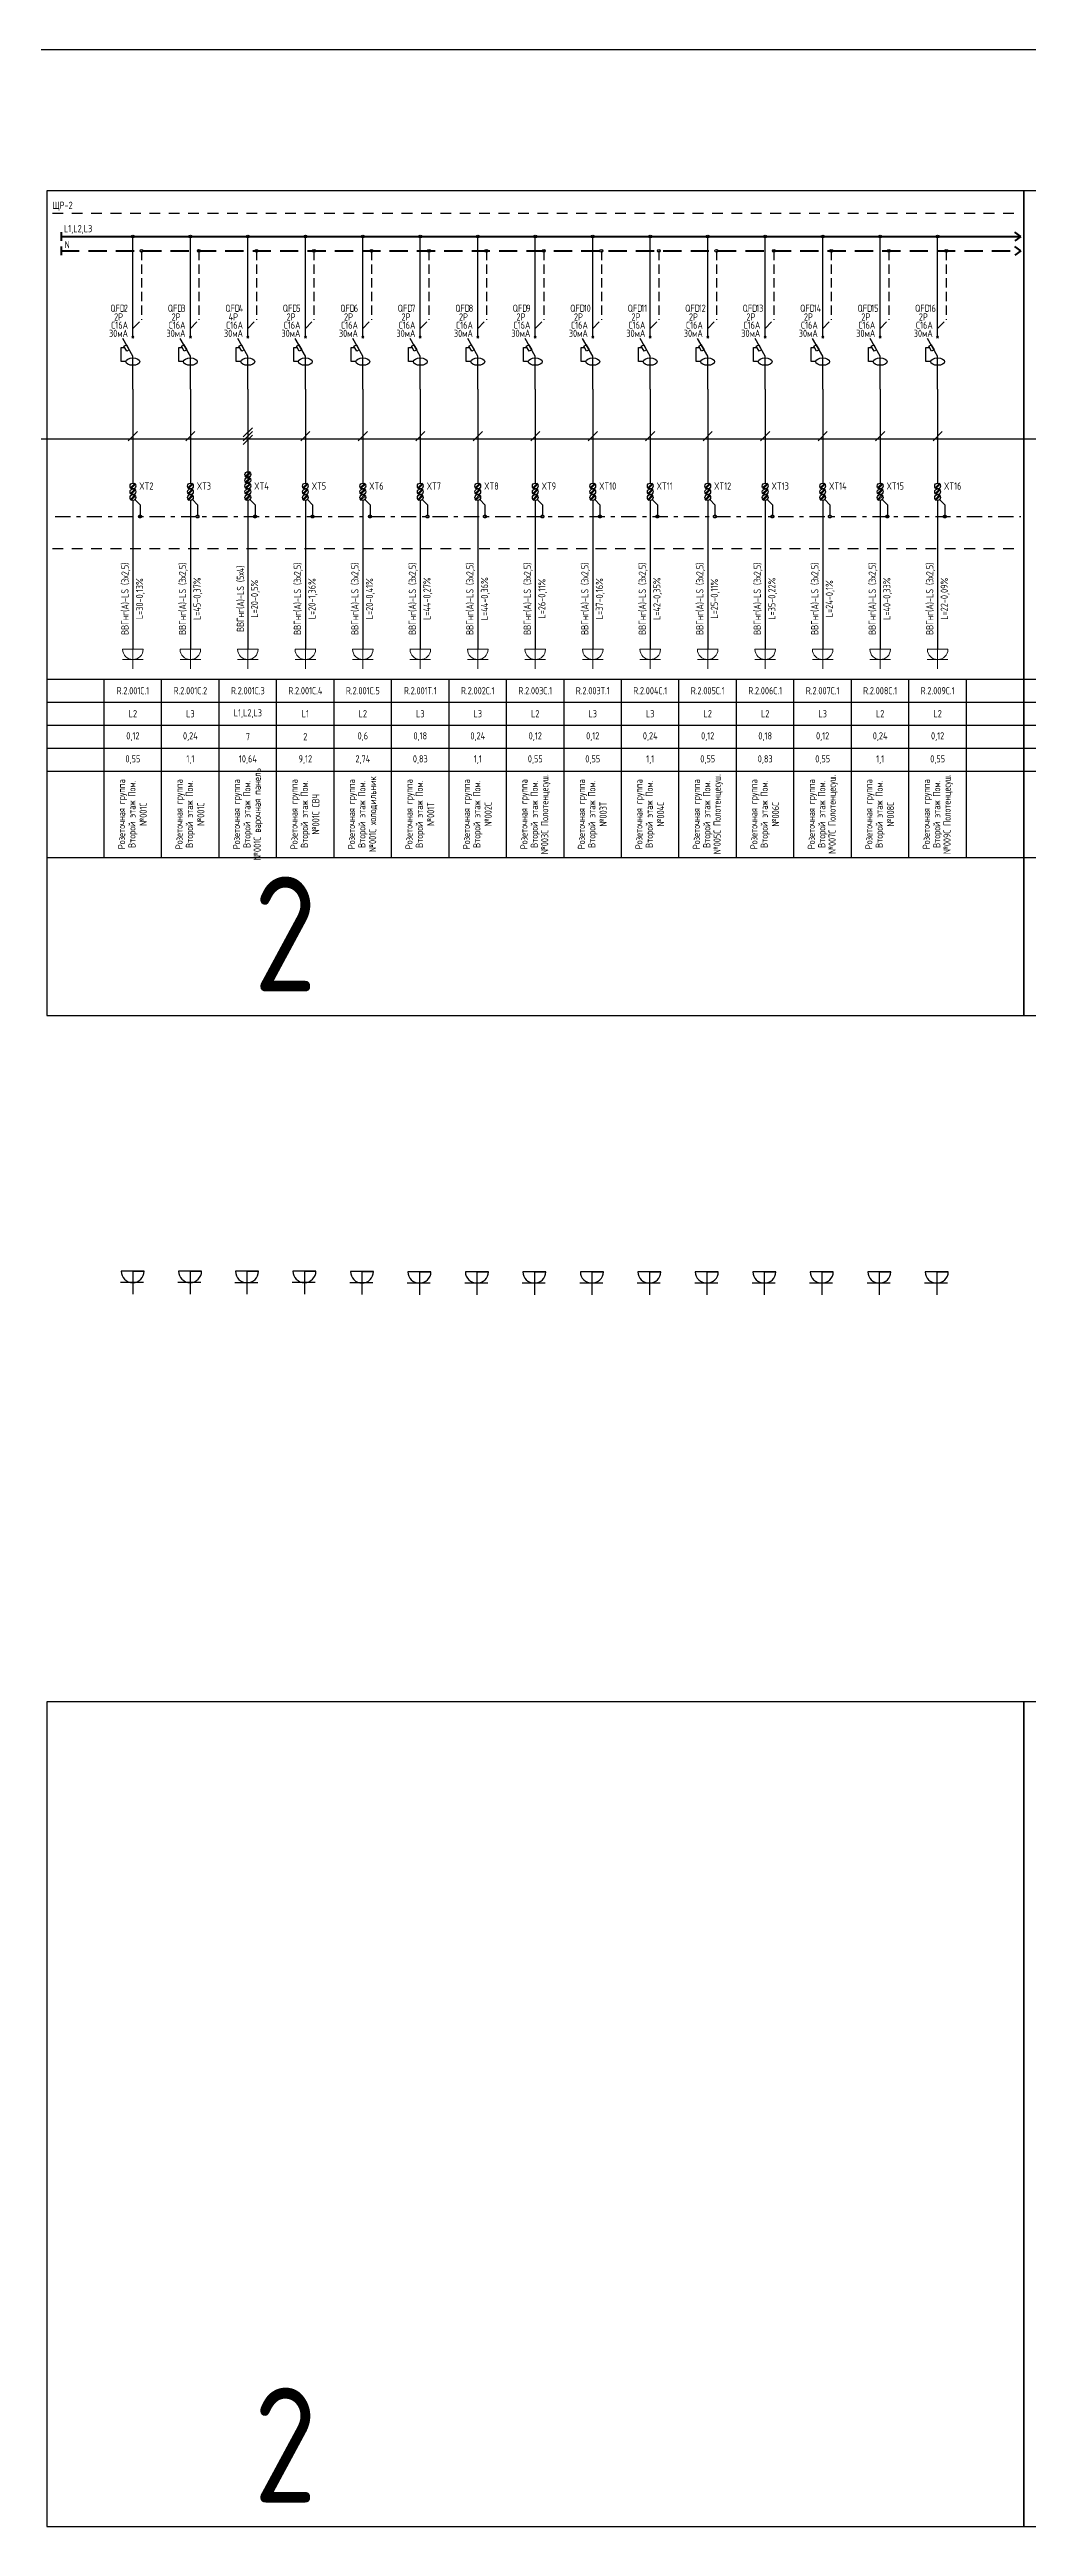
# Model space of a CAD drawing. Header units: millimetres. Extents: x -559267 to 14075, y 0 to 209897.
# Drawn here: x 396 to 736, y 765 to 1627 of the extents above; entities that cross this region are included whole.
import ezdxf
from ezdxf.enums import TextEntityAlignment as Align

# ---------------------------------------------------------------- set-up
doc = ezdxf.new("R2010")
doc.units = ezdxf.units.MM
for name, pattern in [('CENTER2', [28.575, 19.05, -3.175, 3.175, -3.175]), ('HIDDEN2', [4.7625, 3.175, -1.5875]), ('JIS_02_0.7', [1.35, 0.75, -0.6]), ('Штрихштриховая', [10.936111, 5.291667, -2.116667, 1.411111, -2.116667])]:
    doc.linetypes.add(name, pattern=pattern)
doc.layers.add('0-Область подсчета', color=152, linetype='Continuous', plot=False, transparency=0.5)
for name, color, linetype in [('0_Таблицы', 7, 'Continuous'), ('SX_BLOCKS', 7, 'Continuous'), ('SX_BOUND', 7, 'JIS_02_0.7'), ('SX_LINES', 7, 'Continuous'), ('SX_PE', 3, 'CENTER2'), ('SX_TABLE', 7, 'Continuous'), ('SX_TEXT', 7, 'Continuous')]:
    doc.layers.add(name, color=color, linetype=linetype)
doc.layers.add('Таблицы', color=7, linetype='Continuous', lineweight=13)
doc.styles.add('SX_GOST', font='GOST2304A_0.ttf')
doc.styles.add('UNC_A', font='GOST2304A_0.ttf')
doc.styles.add('Unecom', font='GOST2304A_0.ttf', dxfattribs={"height": 2.5})

# ---------------------------------------------------------------- blocks, each defined once
blk = doc.blocks.new('*U217')
at = {"color": 0, "lineweight": 30}
for points in [[(2, 0), (-2, 0)], [(0, 0), (0, -4)], [(1.89, -2), (-2.11, -2)]]:
    blk.add_lwpolyline(points, dxfattribs=at)
at = {"color": 0, "lineweight": -2}
blk.add_lwpolyline([(0.11, 0), (2, 0)], dxfattribs=at)
at = {"color": 0, "lineweight": 30}
blk.add_arc((0, 0), 2, 180, 0, dxfattribs=at)
blk = doc.blocks.new('SX_TCOL')
for p, q in [((-10, 62), (10, 62)), ((10, 0), (10, 62)), ((-10, 54), (10, 54)), ((-10, 46), (10, 46)), ((-10, 38), (10, 38)), ((-10, 30), (10, 30)), ((-10, 0), (10, 0))]:
    blk.add_line(p, q)
at = {"style": 'SX_GOST'}
for tag, p in [('CAB1', (-2.6, 90)), ('CAB2', (2.6, 90)), ('NAME1', (-3.6, 15)), ('NAME2', (0, 15)), ('NAME3', (3.6, 15))]:
    blk.add_attdef(tag, text='', height=2.5, rotation=90, dxfattribs=at).set_placement(p, align=Align.MIDDLE)
for tag, p in [('LINE', (0, 58)), ('POW', (0, 42)), ('PH', (0, 50)), ('CUR', (0, 34))]:
    blk.add_attdef(tag, text='', height=2.5, dxfattribs=at).set_placement(p, align=Align.MIDDLE)
blk = doc.blocks.new('*U256')
at = {"lineweight": 40}
for p, q in [((333.89, 0), (331.89, 1.5)), ((333.89, 0), (331.89, -1.5)), ((333.89, -5), (331.89, -3.5)), ((333.89, -5), (331.89, -6.5))]:
    blk.add_line(p, q, dxfattribs=at)
at = {"linetype": 'ByBlock', "lineweight": 40}
for points in [[(0, 1.5), (0, -1.5)], [(0, 0), (333.89, 0)], [(0, -3.5), (0, -6.5)]]:
    blk.add_lwpolyline(points, dxfattribs=at)
at = {"color": 4, "linetype": 'HIDDEN2', "lineweight": 40, "ltscale": 2}
blk.add_lwpolyline([(0, -5), (333.89, -5)], dxfattribs=at)
at = {"insert": (1.24, -1.57), "char_height": 2.5, "attachment_point": 1, "style": 'UNC_A'}
blk.add_mtext_dynamic_manual_height_columns('N', width=3.8436, gutter_width=12.5, heights=[0], dxfattribs=at)
at = {"style": 'UNC_A'}
blk.add_attdef('ЛИНИЯ', (1, 1.5), '', height=2.5, dxfattribs=at)
blk = doc.blocks.new('*U257')
for p, q in [((0, -36.27), (0, -1.19)), ((-4.05, -44.73), (-4.05, -39.76)), ((-4.05, -39.76), (-2.91, -39.76)), ((0, -42.79), (-3.51, -36.72)), ((-0.35, -36.62), (0.35, -35.91)), ((0.35, -36.62), (-0.35, -35.91)), ((0, -54.31), (0, -42.79)), ((-2.42, -44.73), (-4.05, -44.73))]:
    blk.add_line(p, q)
at = {"color": 4, "linetype": 'HIDDEN2'}
for p in [(3, -6.19), (0, -33.16)]:
    blk.add_line(p, (3, -30.16), dxfattribs=at)
blk.add_lwpolyline([(-2.12, -41.12), (-3.12, -39.39), (-2.25, -38.89), (-1.25, -40.62)], close=True)
for centre in [(0, -1.19), (3, -6.19)]:
    blk.add_circle(centre, 0.5)
blk.add_ellipse((0, -44.73), major_axis=(-2.42, 0), ratio=0.530622)
at = {"insert": (-7.85, -24.9), "char_height": 2.5, "attachment_point": 1, "style": 'Unecom'}
blk.add_mtext_dynamic_manual_height_columns('\\pxql;QFD', width=5.7065, gutter_width=12.5, heights=[4.37], dxfattribs=at)
at = {"style": 'Unecom'}
blk.add_attdef('N', (-3.15, -27.4), '', height=2.5, dxfattribs=at)
for tag, p in [('МА', (-1.71, -36.14)), ('P', (-3.4, -30.43)), ('A', (-1.7, -33.28))]:
    blk.add_attdef(tag, text='', height=2.5, dxfattribs=at).set_placement(p, align=Align.RIGHT)
blk = doc.blocks.new('XT')
at = {"color": 32, "true_color": 0xcd6928}
for p, q in [((0.75, 0), (-1, -1.75)), ((1, -0.25), (-0.75, -2))]:
    blk.add_line(p, q, dxfattribs=at)
at = {"color": 5}
for p, q in [((0.75, -2), (-1, -3.75)), ((1, -2.25), (-0.75, -4))]:
    blk.add_line(p, q, dxfattribs=at)
at = {"color": 32, "true_color": 0xcd6928}
blk.add_circle((0, -1), 1, dxfattribs=at)
at = {"color": 5}
blk.add_circle((0, -3), 1, dxfattribs=at)
at = {"style": 'UNC_A'}
blk.add_attdef('1', (1.75, 0.11), '', height=2.5, dxfattribs=at)
blk = doc.blocks.new('SX_XTPE')
at = {"color": 3}
for p, q in [((0.753, 1.003), (-1.003, -0.753)), ((1.003, 0.753), (-0.753, -1.003))]:
    blk.add_line(p, q, dxfattribs=at)
blk.add_circle((0, 0), 1, dxfattribs=at)
blk = doc.blocks.new('Розетка1')
at = {"layer": 'Таблицы', "color": 1}
for p, q in [((-84, 84), (84, 84)), ((-84, 0), (84, 0)), ((0, 0), (0, 158))]:
    blk.add_line(p, q, dxfattribs=at)
blk.add_arc((0, 0), 83.5, 0, 180, dxfattribs=at)
blk.add_arc((0, 0), 83.5, 0, 180, dxfattribs=at)
blk = doc.blocks.new('SX_XT3')
at = {"color": 32, "true_color": 0xcd6928}
for p, q in [((0.7533, 4.0033), (-1.0033, 2.2467)), ((0.7533, 2.0033), (-1.0033, 0.2467)), ((1.0033, 3.7533), (-0.7533, 1.9967)), ((1.0033, 1.7533), (-0.7533, -0.0033))]:
    blk.add_line(p, q, dxfattribs=at)
for centre in [(0, 3), (0, 1)]:
    blk.add_circle(centre, 1, dxfattribs=at)

msp = doc.modelspace()

# ---------------------------------------------------------------- linework, layer by layer
at = {"color": 3, "linetype": 'Штрихштриховая'}
msp.add_line((398, 1464.59), (734, 1464.59), dxfattribs=at)
at = {"color": 6}
for points in [[(735, 1577.99), (395, 1577.99), (395, 1290.99), (735, 1290.99), (735, 1577.99)], [(1075, 1577.99), (735, 1577.99), (735, 1290.99), (1075, 1290.99), (1075, 1577.99)], [(735, 1052.13), (395, 1052.13), (395, 765.13), (735, 765.13), (735, 1052.13)], [(1075, 1052.13), (735, 1052.13), (735, 765.13), (1075, 765.13), (1075, 1052.13)]]:
    msp.add_lwpolyline(points, dxfattribs=at)
at = {"layer": '0-Область подсчета'}
msp.add_lwpolyline([(123.84, 1627.11), (1973.01, 1627.11), (1973.01, 1491.46), (123.84, 1491.46)], close=True, dxfattribs=at)
at = {"layer": 'SX_BOUND', "ltscale": 5}
for p, q in [((397, 1570.16), (733, 1570.16)), ((397, 1453.49), (733, 1453.49))]:
    msp.add_line(p, q, dxfattribs=at)
at = {"layer": 'SX_LINES'}
for p, q in [((425, 1508.95), (425, 1476.21)), ((445, 1508.95), (445, 1476.21)), ((465, 1508.95), (465, 1476.21)), ((485, 1508.95), (485, 1476.21)), ((505, 1508.95), (505, 1476.21)), ((525, 1508.95), (525, 1476.21)), ((545, 1508.95), (545, 1476.21)), ((565, 1508.95), (565, 1476.21)), ((585, 1508.95), (585, 1476.21)), ((605, 1508.95), (605, 1476.21)), ((625, 1508.95), (625, 1476.21)), ((645, 1508.95), (645, 1476.21)), ((665, 1508.95), (665, 1476.21)), ((685, 1508.95), (685, 1476.21)), ((705, 1508.95), (705, 1476.21)), ((423.4, 1490.98), (426.6, 1494.18)), ((443.4, 1490.98), (446.6, 1494.18)), ((463.4, 1492.28), (466.6, 1495.48)), ((463.4, 1490.98), (466.6, 1494.18)), ((463.4, 1489.68), (466.6, 1492.88)), ((483.4, 1490.98), (486.6, 1494.18)), ((503.4, 1490.98), (506.6, 1494.18)), ((523.4, 1490.98), (526.6, 1494.18)), ((543.4, 1490.98), (546.6, 1494.18)), ((563.4, 1490.98), (566.6, 1494.18)), ((583.4, 1490.98), (586.6, 1494.18)), ((603.4, 1490.98), (606.6, 1494.18)), ((623.4, 1490.98), (626.6, 1494.18)), ((643.4, 1490.98), (646.6, 1494.18)), ((663.4, 1490.98), (666.6, 1494.18)), ((683.4, 1490.98), (686.6, 1494.18)), ((703.4, 1490.98), (706.6, 1494.18)), ((425, 1470.21), (425, 1418.4)), ((445, 1470.21), (445, 1418.4)), ((465, 1470.21), (465, 1418.4)), ((485, 1470.21), (485, 1418.4)), ((505, 1470.21), (505, 1418.4)), ((525, 1470.21), (525, 1418.4)), ((545, 1470.21), (545, 1418.4)), ((565, 1470.21), (565, 1418.4)), ((585, 1470.21), (585, 1418.4)), ((605, 1470.21), (605, 1418.4)), ((625, 1470.21), (625, 1418.4)), ((645, 1470.21), (645, 1418.4)), ((665, 1470.21), (665, 1418.4)), ((685, 1470.21), (685, 1418.4)), ((705, 1470.21), (705, 1418.4))]:
    msp.add_line(p, q, dxfattribs=at)
at = {"layer": 'SX_PE'}
for p, q in [((425.7, 1470.51), (427.5, 1468.71)), ((427.5, 1468.71), (427.5, 1464.59)), ((445.7, 1470.51), (447.5, 1468.71)), ((447.5, 1468.71), (447.5, 1464.59)), ((465.7, 1470.51), (467.5, 1468.71)), ((467.5, 1468.71), (467.5, 1464.59)), ((485.7, 1470.51), (487.5, 1468.71)), ((487.5, 1468.71), (487.5, 1464.59)), ((505.7, 1470.51), (507.5, 1468.71)), ((507.5, 1468.71), (507.5, 1464.59)), ((525.7, 1470.51), (527.5, 1468.71)), ((527.5, 1468.71), (527.5, 1464.59)), ((545.7, 1470.51), (547.5, 1468.71)), ((547.5, 1468.71), (547.5, 1464.59)), ((565.7, 1470.51), (567.5, 1468.71)), ((567.5, 1468.71), (567.5, 1464.59)), ((585.7, 1470.51), (587.5, 1468.71)), ((587.5, 1468.71), (587.5, 1464.59)), ((605.7, 1470.51), (607.5, 1468.71)), ((607.5, 1468.71), (607.5, 1464.59)), ((625.7, 1470.51), (627.5, 1468.71)), ((627.5, 1468.71), (627.5, 1464.59)), ((645.7, 1470.51), (647.5, 1468.71)), ((647.5, 1468.71), (647.5, 1464.59)), ((665.7, 1470.51), (667.5, 1468.71)), ((667.5, 1468.71), (667.5, 1464.59)), ((685.7, 1470.51), (687.5, 1468.71)), ((687.5, 1468.71), (687.5, 1464.59)), ((705.7, 1470.51), (707.5, 1468.71)), ((707.5, 1468.71), (707.5, 1464.59))]:
    msp.add_line(p, q, dxfattribs=at)
for centre in [(427.5, 1464.59), (447.5, 1464.59), (467.5, 1464.59), (487.5, 1464.59), (507.5, 1464.59), (527.5, 1464.59), (547.5, 1464.59), (567.5, 1464.59), (587.5, 1464.59), (607.5, 1464.59), (627.5, 1464.59), (647.5, 1464.59), (667.5, 1464.59), (687.5, 1464.59), (707.5, 1464.59)]:
    msp.add_circle(centre, 0.5, dxfattribs=at)

# ---------------------------------------------------------------- block references
at = {"layer": '0_Таблицы', "color": 1, "xscale": 2, "yscale": 2, "zscale": 2}
for p in [(424.93, 1201.99), (444.91, 1201.99), (464.69, 1201.94), (484.69, 1201.99), (504.71, 1201.86), (524.69, 1201.79), (544.69, 1201.79), (564.69, 1201.79), (584.69, 1201.79), (604.69, 1201.79), (624.69, 1201.79), (644.69, 1201.79), (664.69, 1201.79), (684.69, 1201.79), (704.69, 1201.79)]:
    msp.add_blockref('*U217', p, dxfattribs=at)
at = {"layer": 'SX_BLOCKS'}
for p, values in [((425, 1563.23), {'N': '2', 'P': '2P', 'A': 'С16А', 'МА': '30мА'}), ((445, 1563.23), {'N': '3', 'P': '2P', 'A': 'С16А', 'МА': '30мА'}), ((465, 1563.23), {'N': '4', 'P': '4P', 'A': 'С16А', 'МА': '30мА'}), ((485, 1563.23), {'N': '5', 'P': '2P', 'A': 'С16А', 'МА': '30мА'}), ((505, 1563.23), {'N': '6', 'P': '2P', 'A': 'С16А', 'МА': '30мА'}), ((525, 1563.23), {'N': '7', 'P': '2P', 'A': 'С16А', 'МА': '30мА'}), ((545, 1563.23), {'N': '8', 'P': '2P', 'A': 'С16А', 'МА': '30мА'}), ((565, 1563.23), {'N': '9', 'P': '2P', 'A': 'С16А', 'МА': '30мА'}), ((585, 1563.23), {'N': '10', 'P': '2P', 'A': 'С16А', 'МА': '30мА'}), ((605, 1563.23), {'N': '11', 'P': '2P', 'A': 'С16А', 'МА': '30мА'}), ((625, 1563.23), {'N': '12', 'P': '2P', 'A': 'С16А', 'МА': '30мА'}), ((645, 1563.23), {'N': '13', 'P': '2P', 'A': 'С16А', 'МА': '30мА'}), ((665, 1563.23), {'N': '14', 'P': '2P', 'A': 'С16А', 'МА': '30мА'}), ((685, 1563.23), {'N': '15', 'P': '2P', 'A': 'С16А', 'МА': '30мА'}), ((705, 1563.23), {'N': '16', 'P': '2P', 'A': 'С16А', 'МА': '30мА'})]:
    msp.add_blockref('*U257', p, dxfattribs=at).add_auto_attribs(values)
ref = msp.add_blockref('XT', (425, 1476.21), dxfattribs=at)
ref.add_attrib('1', 'XT2', (427.2, 1473.96), dxfattribs={"layer": '0', "height": 2.5, "style": 'UNC_A'})
ref = msp.add_blockref('XT', (445, 1476.21), dxfattribs=at)
ref.add_attrib('1', 'XT3', (447.2, 1473.96), dxfattribs={"layer": '0', "height": 2.5, "style": 'UNC_A'})
for name, p in [('SX_XT3', (465, 1476.21)), ('SX_XTPE', (425, 1471.21)), ('SX_XTPE', (445, 1471.21)), ('SX_XTPE', (465, 1471.21)), ('SX_XTPE', (485, 1471.21)), ('SX_XTPE', (505, 1471.21)), ('SX_XTPE', (525, 1471.21)), ('SX_XTPE', (545, 1471.21)), ('SX_XTPE', (565, 1471.21)), ('SX_XTPE', (585, 1471.21)), ('SX_XTPE', (605, 1471.21)), ('SX_XTPE', (625, 1471.21)), ('SX_XTPE', (645, 1471.21)), ('SX_XTPE', (665, 1471.21)), ('SX_XTPE', (685, 1471.21)), ('SX_XTPE', (705, 1471.21))]:
    msp.add_blockref(name, p, dxfattribs=at)
ref = msp.add_blockref('XT', (465, 1476.21), dxfattribs=at)
ref.add_attrib('1', 'XT4', (467.2, 1473.96), dxfattribs={"layer": '0', "height": 2.5, "style": 'UNC_A'})
ref = msp.add_blockref('XT', (485, 1476.21), dxfattribs=at)
ref.add_attrib('1', 'XT5', (487.2, 1473.96), dxfattribs={"layer": '0', "height": 2.5, "style": 'UNC_A'})
ref = msp.add_blockref('XT', (505, 1476.21), dxfattribs=at)
ref.add_attrib('1', 'XT6', (507.2, 1473.96), dxfattribs={"layer": '0', "height": 2.5, "style": 'UNC_A'})
ref = msp.add_blockref('XT', (525, 1476.21), dxfattribs=at)
ref.add_attrib('1', 'XT7', (527.2, 1473.96), dxfattribs={"layer": '0', "height": 2.5, "style": 'UNC_A'})
ref = msp.add_blockref('XT', (545, 1476.21), dxfattribs=at)
ref.add_attrib('1', 'XT8', (547.2, 1473.96), dxfattribs={"layer": '0', "height": 2.5, "style": 'UNC_A'})
ref = msp.add_blockref('XT', (565, 1476.21), dxfattribs=at)
ref.add_attrib('1', 'XT9', (567.2, 1473.96), dxfattribs={"layer": '0', "height": 2.5, "style": 'UNC_A'})
ref = msp.add_blockref('XT', (585, 1476.21), dxfattribs=at)
ref.add_attrib('1', 'XT10', (587.2, 1473.96), dxfattribs={"layer": '0', "height": 2.5, "style": 'UNC_A'})
ref = msp.add_blockref('XT', (605, 1476.21), dxfattribs=at)
ref.add_attrib('1', 'XT11', (607.2, 1473.96), dxfattribs={"layer": '0', "height": 2.5, "style": 'UNC_A'})
ref = msp.add_blockref('XT', (625, 1476.21), dxfattribs=at)
ref.add_attrib('1', 'XT12', (627.2, 1473.96), dxfattribs={"layer": '0', "height": 2.5, "style": 'UNC_A'})
ref = msp.add_blockref('XT', (645, 1476.21), dxfattribs=at)
ref.add_attrib('1', 'XT13', (647.2, 1473.96), dxfattribs={"layer": '0', "height": 2.5, "style": 'UNC_A'})
ref = msp.add_blockref('XT', (665, 1476.21), dxfattribs=at)
ref.add_attrib('1', 'XT14', (667.2, 1473.96), dxfattribs={"layer": '0', "height": 2.5, "style": 'UNC_A'})
ref = msp.add_blockref('XT', (685, 1476.21), dxfattribs=at)
ref.add_attrib('1', 'XT15', (687.2, 1473.96), dxfattribs={"layer": '0', "height": 2.5, "style": 'UNC_A'})
ref = msp.add_blockref('XT', (705, 1476.21), dxfattribs=at)
ref.add_attrib('1', 'XT16', (707.2, 1473.96), dxfattribs={"layer": '0', "height": 2.5, "style": 'UNC_A'})
at = {"layer": 'SX_BLOCKS', "xscale": 0.042788, "yscale": 0.042788, "zscale": 0.042788, "rotation": 180}
for p in [(425, 1418.4), (445, 1418.4), (465, 1418.4), (485, 1418.4), (505, 1418.4), (525, 1418.4), (545, 1418.4), (565, 1418.4), (585, 1418.4), (605, 1418.4), (625, 1418.4), (645, 1418.4), (665, 1418.4), (685, 1418.4), (705, 1418.4)]:
    msp.add_blockref('Розетка1', p, dxfattribs=at)
at = {"layer": 'SX_LINES'}
msp.add_blockref('*U256', (400, 1562.04), dxfattribs=at).add_auto_attribs({'ЛИНИЯ': 'L1,L2,L3'})
at = {"layer": 'SX_TABLE'}
for p, values in [((425, 1345.99), {'NAME1': 'Розеточная группа', 'NAME2': 'Второй этаж Пом.', 'NAME3': '№001С', 'CUR': '0,55', 'POW': '0,12', 'PH': 'L2', 'LINE': 'R.2.001С.1', 'CAB1': 'ВВГнг(А)-LS (3х2,5)', 'CAB2': 'L=30-0,13%'}), ((445, 1345.99), {'NAME1': 'Розеточная группа', 'NAME2': 'Второй этаж Пом.', 'NAME3': '№001С', 'CUR': '1,1', 'POW': '0,24', 'PH': 'L3', 'LINE': 'R.2.001С.2', 'CAB1': 'ВВГнг(А)-LS (3х2,5)', 'CAB2': 'L=45-0,37%'}), ((485, 1345.99), {'NAME1': 'Розеточная группа', 'NAME2': 'Второй этаж Пом.', 'NAME3': '№001С СВЧ', 'CUR': '9,12', 'POW': '2', 'PH': 'L1', 'LINE': 'R.2.001С.4', 'CAB1': 'ВВГнг(А)-LS (3х2,5)', 'CAB2': 'L=20-1,36%'}), ((505, 1345.99), {'NAME1': 'Розеточная группа', 'NAME2': 'Второй этаж Пом.', 'NAME3': '№001С холодильник', 'CUR': '2,74', 'POW': '0,6', 'PH': 'L2', 'LINE': 'R.2.001С.5', 'CAB1': 'ВВГнг(А)-LS (3х2,5)', 'CAB2': 'L=20-0,41%'}), ((525, 1345.99), {'NAME1': 'Розеточная группа', 'NAME2': 'Второй этаж Пом.', 'NAME3': '№001Т', 'CUR': '0,83', 'POW': '0,18', 'PH': 'L3', 'LINE': 'R.2.001Т.1', 'CAB1': 'ВВГнг(А)-LS (3х2,5)', 'CAB2': 'L=44-0,27%'}), ((545, 1345.99), {'NAME1': 'Розеточная группа', 'NAME2': 'Второй этаж Пом.', 'NAME3': '№002С', 'CUR': '1,1', 'POW': '0,24', 'PH': 'L3', 'LINE': 'R.2.002С.1', 'CAB1': 'ВВГнг(А)-LS (3х2,5)', 'CAB2': 'L=44-0,36%'}), ((585, 1345.99), {'NAME1': 'Розеточная группа', 'NAME2': 'Второй этаж Пом.', 'NAME3': '№003Т', 'CUR': '0,55', 'POW': '0,12', 'PH': 'L3', 'LINE': 'R.2.003Т.1', 'CAB1': 'ВВГнг(А)-LS (3х2,5)', 'CAB2': 'L=37-0,16%'}), ((605, 1345.99), {'NAME1': 'Розеточная группа', 'NAME2': 'Второй этаж Пом.', 'NAME3': '№004С', 'CUR': '1,1', 'POW': '0,24', 'PH': 'L3', 'LINE': 'R.2.004С.1', 'CAB1': 'ВВГнг(А)-LS (3х2,5)', 'CAB2': 'L=42-0,35%'}), ((645, 1345.99), {'NAME1': 'Розеточная группа', 'NAME2': 'Второй этаж Пом.', 'NAME3': '№006С', 'CUR': '0,83', 'POW': '0,18', 'PH': 'L2', 'LINE': 'R.2.006С.1', 'CAB1': 'ВВГнг(А)-LS (3х2,5)', 'CAB2': 'L=35-0,22%'}), ((685, 1345.99), {'NAME1': 'Розеточная группа', 'NAME2': 'Второй этаж Пом.', 'NAME3': '№008С', 'CUR': '1,1', 'POW': '0,24', 'PH': 'L2', 'LINE': 'R.2.008С.1', 'CAB1': 'ВВГнг(А)-LS (3х2,5)', 'CAB2': 'L=40-0,33%'})]:
    msp.add_blockref('SX_TCOL', p, dxfattribs=at).add_auto_attribs(values)
ref = msp.add_blockref('SX_TCOL', (465, 1345.99), dxfattribs=at)
ref.add_attrib('NAME1', 'Розеточная группа', dxfattribs={"layer": '0', "height": 2.5, "rotation": 90, "style": 'SX_GOST'}).set_placement((461.4, 1360.99), align=Align.MIDDLE)
ref.add_attrib('NAME2', 'Второй этаж Пом.', dxfattribs={"layer": '0', "height": 2.5, "rotation": 90, "style": 'SX_GOST'}).set_placement((465, 1360.99), align=Align.MIDDLE)
ref.add_attrib('NAME3', '№001С варочная панель', dxfattribs={"layer": '0', "height": 2.5, "rotation": 90, "style": 'SX_GOST', "width": 0.874223}).set_placement((468.6, 1360.99), align=Align.MIDDLE)
ref.add_attrib('CUR', '10,64', dxfattribs={"layer": '0', "height": 2.5, "style": 'SX_GOST'}).set_placement((465, 1379.99), align=Align.MIDDLE)
ref.add_attrib('POW', '7', dxfattribs={"layer": '0', "height": 2.5, "style": 'SX_GOST'}).set_placement((465, 1387.99), align=Align.MIDDLE)
ref.add_attrib('PH', 'L1,L2,L3', dxfattribs={"layer": '0', "height": 2.5, "style": 'SX_GOST'}).set_placement((465, 1395.99), align=Align.MIDDLE)
ref.add_attrib('LINE', 'R.2.001С.3', dxfattribs={"layer": '0', "height": 2.5, "style": 'SX_GOST'}).set_placement((465, 1403.99), align=Align.MIDDLE)
ref.add_attrib('CAB1', 'ВВГнг(А)-LS (5х4)', dxfattribs={"layer": '0', "height": 2.5, "rotation": 90, "style": 'SX_GOST'}).set_placement((462.4, 1435.99), align=Align.MIDDLE)
ref.add_attrib('CAB2', 'L=20-0,5%', dxfattribs={"layer": '0', "height": 2.5, "rotation": 90, "style": 'SX_GOST'}).set_placement((467.6, 1435.99), align=Align.MIDDLE)
ref = msp.add_blockref('SX_TCOL', (565, 1345.99), dxfattribs=at)
ref.add_attrib('NAME1', 'Розеточная группа', dxfattribs={"layer": '0', "height": 2.5, "rotation": 90, "style": 'SX_GOST'}).set_placement((561.4, 1360.99), align=Align.MIDDLE)
ref.add_attrib('NAME2', 'Второй этаж Пом.', dxfattribs={"layer": '0', "height": 2.5, "rotation": 90, "style": 'SX_GOST'}).set_placement((565, 1360.99), align=Align.MIDDLE)
ref.add_attrib('NAME3', '№003С Полотенцесуш.', dxfattribs={"layer": '0', "height": 2.5, "rotation": 90, "style": 'SX_GOST', "width": 0.940329}).set_placement((568.6, 1360.99), align=Align.MIDDLE)
ref.add_attrib('CUR', '0,55', dxfattribs={"layer": '0', "height": 2.5, "style": 'SX_GOST'}).set_placement((565, 1379.99), align=Align.MIDDLE)
ref.add_attrib('POW', '0,12', dxfattribs={"layer": '0', "height": 2.5, "style": 'SX_GOST'}).set_placement((565, 1387.99), align=Align.MIDDLE)
ref.add_attrib('PH', 'L2', dxfattribs={"layer": '0', "height": 2.5, "style": 'SX_GOST'}).set_placement((565, 1395.99), align=Align.MIDDLE)
ref.add_attrib('LINE', 'R.2.003С.1', dxfattribs={"layer": '0', "height": 2.5, "style": 'SX_GOST'}).set_placement((565, 1403.99), align=Align.MIDDLE)
ref.add_attrib('CAB1', 'ВВГнг(А)-LS (3х2,5)', dxfattribs={"layer": '0', "height": 2.5, "rotation": 90, "style": 'SX_GOST'}).set_placement((562.4, 1435.99), align=Align.MIDDLE)
ref.add_attrib('CAB2', 'L=26-0,11%', dxfattribs={"layer": '0', "height": 2.5, "rotation": 90, "style": 'SX_GOST'}).set_placement((567.6, 1435.99), align=Align.MIDDLE)
ref = msp.add_blockref('SX_TCOL', (625, 1345.99), dxfattribs=at)
ref.add_attrib('NAME1', 'Розеточная группа', dxfattribs={"layer": '0', "height": 2.5, "rotation": 90, "style": 'SX_GOST'}).set_placement((621.4, 1360.99), align=Align.MIDDLE)
ref.add_attrib('NAME2', 'Второй этаж Пом.', dxfattribs={"layer": '0', "height": 2.5, "rotation": 90, "style": 'SX_GOST'}).set_placement((625, 1360.99), align=Align.MIDDLE)
ref.add_attrib('NAME3', '№005С Полотенцесуш.', dxfattribs={"layer": '0', "height": 2.5, "rotation": 90, "style": 'SX_GOST', "width": 0.940329}).set_placement((628.6, 1360.99), align=Align.MIDDLE)
ref.add_attrib('CUR', '0,55', dxfattribs={"layer": '0', "height": 2.5, "style": 'SX_GOST'}).set_placement((625, 1379.99), align=Align.MIDDLE)
ref.add_attrib('POW', '0,12', dxfattribs={"layer": '0', "height": 2.5, "style": 'SX_GOST'}).set_placement((625, 1387.99), align=Align.MIDDLE)
ref.add_attrib('PH', 'L2', dxfattribs={"layer": '0', "height": 2.5, "style": 'SX_GOST'}).set_placement((625, 1395.99), align=Align.MIDDLE)
ref.add_attrib('LINE', 'R.2.005С.1', dxfattribs={"layer": '0', "height": 2.5, "style": 'SX_GOST'}).set_placement((625, 1403.99), align=Align.MIDDLE)
ref.add_attrib('CAB1', 'ВВГнг(А)-LS (3х2,5)', dxfattribs={"layer": '0', "height": 2.5, "rotation": 90, "style": 'SX_GOST'}).set_placement((622.4, 1435.99), align=Align.MIDDLE)
ref.add_attrib('CAB2', 'L=25-0,11%', dxfattribs={"layer": '0', "height": 2.5, "rotation": 90, "style": 'SX_GOST'}).set_placement((627.6, 1435.99), align=Align.MIDDLE)
ref = msp.add_blockref('SX_TCOL', (665, 1345.99), dxfattribs=at)
ref.add_attrib('NAME1', 'Розеточная группа', dxfattribs={"layer": '0', "height": 2.5, "rotation": 90, "style": 'SX_GOST'}).set_placement((661.4, 1360.99), align=Align.MIDDLE)
ref.add_attrib('NAME2', 'Второй этаж Пом.', dxfattribs={"layer": '0', "height": 2.5, "rotation": 90, "style": 'SX_GOST'}).set_placement((665, 1360.99), align=Align.MIDDLE)
ref.add_attrib('NAME3', '№007С Полотенцесуш.', dxfattribs={"layer": '0', "height": 2.5, "rotation": 90, "style": 'SX_GOST', "width": 0.934513}).set_placement((668.6, 1360.99), align=Align.MIDDLE)
ref.add_attrib('CUR', '0,55', dxfattribs={"layer": '0', "height": 2.5, "style": 'SX_GOST'}).set_placement((665, 1379.99), align=Align.MIDDLE)
ref.add_attrib('POW', '0,12', dxfattribs={"layer": '0', "height": 2.5, "style": 'SX_GOST'}).set_placement((665, 1387.99), align=Align.MIDDLE)
ref.add_attrib('PH', 'L3', dxfattribs={"layer": '0', "height": 2.5, "style": 'SX_GOST'}).set_placement((665, 1395.99), align=Align.MIDDLE)
ref.add_attrib('LINE', 'R.2.007С.1', dxfattribs={"layer": '0', "height": 2.5, "style": 'SX_GOST'}).set_placement((665, 1403.99), align=Align.MIDDLE)
ref.add_attrib('CAB1', 'ВВГнг(А)-LS (3х2,5)', dxfattribs={"layer": '0', "height": 2.5, "rotation": 90, "style": 'SX_GOST'}).set_placement((662.4, 1435.99), align=Align.MIDDLE)
ref.add_attrib('CAB2', 'L=24-0,1%', dxfattribs={"layer": '0', "height": 2.5, "rotation": 90, "style": 'SX_GOST'}).set_placement((667.6, 1435.99), align=Align.MIDDLE)
ref = msp.add_blockref('SX_TCOL', (705, 1345.99), dxfattribs=at)
ref.add_attrib('NAME1', 'Розеточная группа', dxfattribs={"layer": '0', "height": 2.5, "rotation": 90, "style": 'SX_GOST'}).set_placement((701.4, 1360.99), align=Align.MIDDLE)
ref.add_attrib('NAME2', 'Второй этаж Пом.', dxfattribs={"layer": '0', "height": 2.5, "rotation": 90, "style": 'SX_GOST'}).set_placement((705, 1360.99), align=Align.MIDDLE)
ref.add_attrib('NAME3', '№009С Полотенцесуш.', dxfattribs={"layer": '0', "height": 2.5, "rotation": 90, "style": 'SX_GOST', "width": 0.934513}).set_placement((708.6, 1360.99), align=Align.MIDDLE)
ref.add_attrib('CUR', '0,55', dxfattribs={"layer": '0', "height": 2.5, "style": 'SX_GOST'}).set_placement((705, 1379.99), align=Align.MIDDLE)
ref.add_attrib('POW', '0,12', dxfattribs={"layer": '0', "height": 2.5, "style": 'SX_GOST'}).set_placement((705, 1387.99), align=Align.MIDDLE)
ref.add_attrib('PH', 'L2', dxfattribs={"layer": '0', "height": 2.5, "style": 'SX_GOST'}).set_placement((705, 1395.99), align=Align.MIDDLE)
ref.add_attrib('LINE', 'R.2.009С.1', dxfattribs={"layer": '0', "height": 2.5, "style": 'SX_GOST'}).set_placement((705, 1403.99), align=Align.MIDDLE)
ref.add_attrib('CAB1', 'ВВГнг(А)-LS (3х2,5)', dxfattribs={"layer": '0', "height": 2.5, "rotation": 90, "style": 'SX_GOST'}).set_placement((702.4, 1435.99), align=Align.MIDDLE)
ref.add_attrib('CAB2', 'L=22-0,09%', dxfattribs={"layer": '0', "height": 2.5, "rotation": 90, "style": 'SX_GOST'}).set_placement((707.6, 1435.99), align=Align.MIDDLE)
for p in [(405, 1345.99), (725, 1345.99), (745, 1345.99)]:
    msp.add_blockref('SX_TCOL', p, dxfattribs=at)

# ---------------------------------------------------------------- texts
at = {"layer": 'Defpoints', "color": 6, "char_height": 40, "attachment_point": 1, "style": 'Unecom'}
for insert in [(467.02, 1339.31), (467.02, 813.44)]:
    msp.add_mtext_dynamic_manual_height_columns('2', width=99.9205, gutter_width=12.5, heights=[0], dxfattribs=dict(at, insert=insert))
at = {"layer": 'SX_TEXT', "style": 'SX_GOST'}
msp.add_text('ЩР-2', height=2.5, dxfattribs=at).set_placement((397, 1571.66))

doc.saveas('drawing.dxf')
